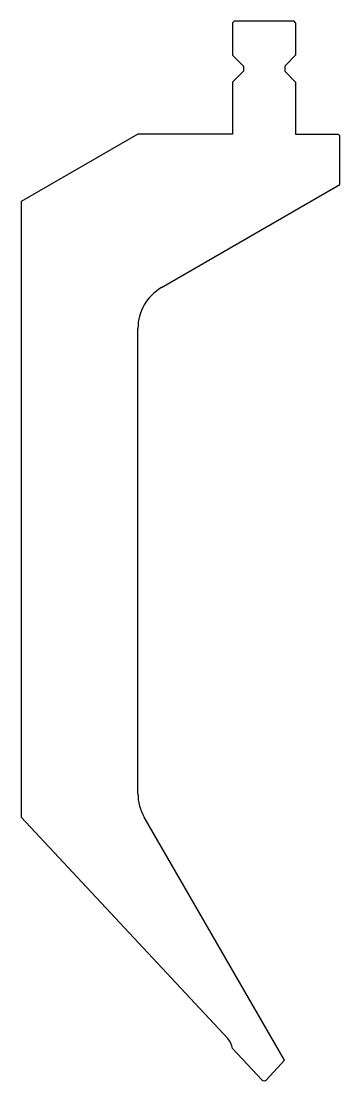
# Model space of a CAD drawing. Header units: metres. Extents: x 62 to 163, y -4 to 332.
import ezdxf

# ---------------------------------------------------------------- set-up
doc = ezdxf.new("R2010")
doc.units = ezdxf.units.M

msp = doc.modelspace()

# ---------------------------------------------------------------- linework, layer by layer
for p, q in [((129.330431, 331.676208), (128.830431, 331.176208)), ((128.830431, 331.176208), (128.830431, 320.876208)), ((148.330431, 331.676208), (129.330431, 331.676208)), ((148.830431, 331.176208), (148.330431, 331.676208)), ((148.830431, 331.176208), (148.830431, 320.876208)), ((128.830431, 320.876208), (132.310431, 317.396208)), ((148.830431, 320.876208), (145.350431, 317.396208)), ((132.310431, 315.856208), (128.830431, 312.376208)), ((132.310431, 317.396208), (132.310431, 315.856208)), ((145.350431, 317.396208), (145.350431, 315.856208)), ((145.350431, 315.856208), (148.830431, 312.376208)), ((128.830431, 312.376208), (128.830431, 295.876208)), ((148.830431, 312.376208), (148.830431, 295.876208)), ((98.830431, 295.876208), (61.830431, 274.514248)), ((128.830431, 295.876208), (98.830431, 295.876208)), ((148.830431, 295.876208), (162.330431, 295.876208)), ((162.830431, 295.376208), (162.330431, 295.876208)), ((162.830431, 279.876208), (162.830431, 295.376208)), ((106.330431, 247.255918), (162.830431, 279.876208)), ((61.830431, 274.514248), (61.830431, 79.448598)), ((98.830431, 86.929158), (98.830431, 234.265537)), ((61.830431, 79.448598), (127.302688, 9.238198)), ((145.326591, 2.376208), (100.84005, 79.429158)), ((128.833267, 6.130574), (138.099077, -3.805791)), ((139.561785, -3.805791), (145.326591, 2.376208))]:
    msp.add_line(p, q)
for centre, radius, start, end in [((113.830431, 234.265537), 15, 120, 180), ((113.830431, 86.929158), 15, 180, 210), ((122.914566, 5.146208), 6, 9.44269, 43), ((138.830431, -3.123792), 1, 223, 317)]:
    msp.add_arc(centre, radius, start, end)

doc.saveas('drawing.dxf')
